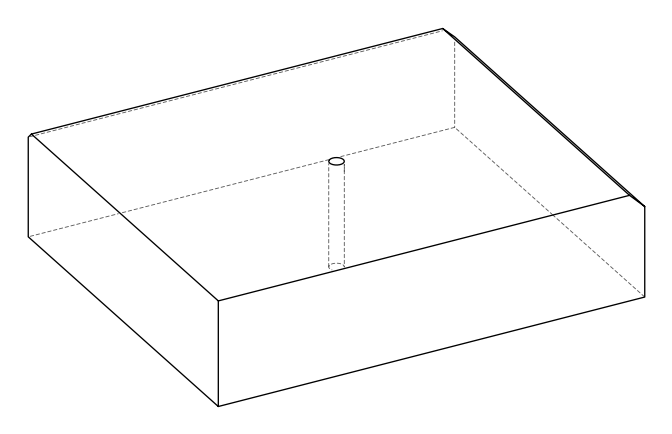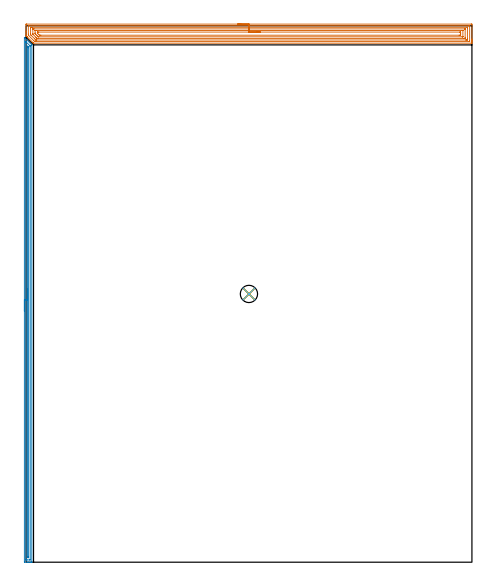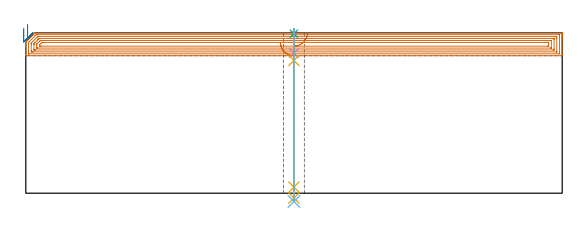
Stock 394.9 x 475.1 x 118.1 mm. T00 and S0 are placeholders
(PLAN: 6 operations, 4 tool changes, 31.7 min)
(1 AREA_MILL | FG_CHAMFER_SURFACE | UGT0205_001 | 19.24 min | 56400 mm3)
(2 AREA_MILL_1 | FG_CHAMFER_SURFACE_1 | UGT0205_001 | 11.25 min | 10021 mm3)
(3 SPOT_DRILL | STEP1HOLE | NXT0321_9005460120000 | 0.03 min | 4 mm3)
(4 DRILL_BLIND_HOLE_INTO_CENTER | STEP1HOLE | NXT0301_127 | 0.07 min | 1096 mm3)
(5 GUN_DRILL_THROUGH_HOLE | STEP1HOLE | UGT0307_006 | 0.57 min | 6555 mm3)
(6 DRILL_TO_ENLARGE_THROUGH_HOLE | STEP1HOLE | UGT0301_283 | 0.51 min | 13997 mm3)
(TOOL UGT0205_001 | Chamfer Mill 20 x 3 x 45 deg. | D20 FL50 Z2)
(TOOL NXT0321_9005460120000 | NC Spot Drill, 142deg, 12mm, Carbide, Uncoated | D12 PA142 FL30 Z2)
(TOOL NXT0301_127 | Carbide Drill 10mm [861.1-1000-030A1-GP GC34] | D10 PA150 FL31.2 Z2)
(TOOL UGT0307_006 | Gun Drill 9 mm | D9 PA130 FL24 Z1)
(TOOL UGT0301_283 | Twist Drill 15.3 mm | D15.3 PA118 FL120 Z2)
(OP 1 AREA_MILL)
G17 G21 G94 G90
T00 M6
G54
G17 G0 G90 X187.45 Y476.6 S1061 M3
G43 Z128.1 H0
Z111.2
G94 G1 X187.488 Z110.328 F250.
X187.602 Z109.464
X187.791 Z108.612
X188.053 Z107.78
X188.387 Z106.974
X188.79 Z106.2
X189.258 Z105.464
X189.79 Z104.772
X190.379 Z104.129
X191.022 Z103.54
X191.714 Z103.008
X192.45 Z102.54
X193.224 Z102.137
X194.03 Z101.803
X194.862 Z101.541
X195.713 Z101.352
X196.578 Z101.238
X197.45 Z101.2
X394.291
X394.692 Y476.595 Z101.203
X394.89 Y476.592 Z101.206
X394.9 Y476.39 Z101.407
Y463.447 Z114.348
Y462.844 Z114.95
Y462.282 Z115.515
Y461.96 Z115.836
Y461.398 Z116.398
Y461.076 Z116.719
Y460.057 Z117.742
X394.892 Y459.717 Z118.074
X394.89 Y459.703 Z118.088
X394.737 Y459.7 Z118.1
X6.858
X6.596 Y459.705 Z118.091
X6.047 Y460.253 Z117.546
X5.965 Y460.333 Z117.463
X1.096 Y465.202 Z112.594
X0.993 Y465.307 Z112.493
X0.906 Y465.393 Z112.406
X0.801 Y465.497 Z112.299
X0.36 Y465.939 Z111.86
X0.21 Y466.09 Z111.71
X0.014 Y466.287 Z111.511
X0.001 Y466.306 Z111.492
X0. Y466.546 Z111.254
Y467.506 Z110.294
Y468.15 Z109.646
Y469.356 Z108.441
Y469.919 Z107.876
Y470.522 Z107.274
Y475.828 Z101.97
X0.003 Y476.109 Z101.689
X0.009 Y476.592 Z101.206
X0.119 Y476.594 Z101.203
X0.609 Y476.6 Z101.2
X197.45
Y475.186 Z102.614
X392.506 Y475.185 Z102.615
X392.546 Y475.184 Z102.616
X392.89 Y475.169 Z102.631
X392.894 Y475.066 Z102.734
X392.899 Y474.835 Z102.965
Y461.57 Z116.23
X392.893 Y461.179 Z116.621
X392.89 Y461.13 Z116.67
X392.875 Y461.121 Z116.679
X392.825 Y461.118 Z116.682
X392.719 Y461.115 Z116.685
X392.506 Y461.114 Z116.686
X8.604
X7.751 Y461.12 Z116.68
X7.704 Y461.121 Z116.679
X6.858 Y461.895 Z115.905
X6.791 Y461.96 Z115.84
X2.369 Y466.381 Z111.419
X2.01 Y466.762 Z111.038
X2.004 Y467.266 Z110.534
X2. Y467.656 Z110.144
X2.001 Y474.73 Z103.07
X2.007 Y475.121 Z102.679
X2.01 Y475.17 Z102.63
X2.025 Y475.179 Z102.621
X2.075 Y475.182 Z102.618
X2.181 Y475.185 Z102.615
X2.394 Y475.186 Z102.614
X197.45
Y473.772 Z104.028
X390.826 Y473.771 Z104.029
X390.865 Y473.77 Z104.03
X390.886 Y473.768 Z104.032
X390.889 Y473.766 Z104.034
X390.893 Y473.752 Z104.048
X390.897 Y473.634 Z104.166
X390.899 Y473.456 Z104.344
X390.9 Y473.278 Z104.522
Y463.551 Z114.249
X390.895 Y462.844 Z114.956
X390.891 Y462.675 Z115.125
X390.871 Y462.535 Z115.265
X390.72 Y462.534 Z115.266
X390.145 Y462.529 Z115.271
X389.828
X389.254 Y462.528 Z115.272
X9.536 Y462.529 Z115.271
X8.961 Y462.53 Z115.27
X8.803 Y462.533 Z115.268
X8.725 Y462.535 Z115.265
X8.688 Y462.543 Z115.257
X8.643 Y462.578 Z115.222
X8.366 Y462.844 Z114.956
X7.751 Y463.45 Z114.35
X4.818 Y466.381 Z111.419
X4.18 Y467.023 Z110.777
X4.064 Y467.147 Z110.653
X4.01 Y467.208 Z110.592
X4.007 Y467.266 Z110.534
X4.002 Y467.442 Z110.358
X4. Y468.15 Z109.65
Y468.328 Z109.472
Y472.749 Z105.051
X4.005 Y473.456 Z104.344
X4.009 Y473.625 Z104.175
X4.029 Y473.765 Z104.035
X4.18 Y473.766 Z104.034
X4.755 Y473.771 Z104.029
X5.072
X5.646 Y473.772 Z104.028
X197.45
Y472.357 Z105.443
X388.258
X388.792 Y472.355 Z105.445
X388.847 Y472.353 Z105.447
X388.88 Y472.351 Z105.449
X388.89 Y472.319 Z105.481
X388.9 Y471.687 Z106.113
Y464.613 Z113.187
X388.896 Y464.188 Z113.612
X388.892 Y463.976 Z113.824
X388.89 Y463.954 Z113.846
X388.872 Y463.949 Z113.851
X388.815 Y463.946 Z113.854
X388.717 Y463.944 Z113.856
X388.042 Y463.943 Z113.857
X387.826
X10.429
X10.211 Y463.944 Z113.856
X9.874 Y463.948 Z113.852
X9.71 Y463.951 Z113.849
X9.536 Y464.117 Z113.683
X9.037 Y464.613 Z113.187
X8.643 Y465.005 Z112.795
X6.384 Y467.266 Z110.534
X6.228 Y467.423 Z110.377
X6.107 Y467.549 Z110.251
X6.029 Y467.632 Z110.168
X6.01 Y467.691 Z110.109
X6. Y468.115 Z109.685
Y468.15 Z109.65
Y471.687 Z106.113
X6.004 Y472.112 Z105.688
X6.008 Y472.324 Z105.476
X6.01 Y472.346 Z105.454
X6.028 Y472.35 Z105.45
X6.085 Y472.354 Z105.446
X6.183 Y472.356 Z105.444
X6.858 Y472.357 Z105.443
X7.074
X197.45
Y470.943 Z106.857
X386.398 Y470.942 Z106.858
X386.681 Y470.939 Z106.861
X386.868 Y470.936 Z106.864
X386.891 Y470.93 Z106.87
X386.894 Y470.92 Z106.88
X386.897 Y470.894 Z106.906
X386.899 Y470.803 Z106.997
Y465.497 Z112.303
X386.897 Y465.418 Z112.382
X386.894 Y465.378 Z112.422
X386.891 Y465.365 Z112.435
X386.823 Y465.363 Z112.437
X386.54 Y465.358 Z112.442
X386.398 Y465.357 Z112.443
X386.257
X11.321
X11.18 Y465.359 Z112.441
X10.897 Y465.364 Z112.436
X10.74 Y465.37 Z112.43
X10.695 Y465.411 Z112.389
X10.604 Y465.497 Z112.303
X10.429 Y465.67 Z112.13
X9.717 Y466.381 Z111.419
X8.643 Y467.455 Z110.345
X8.296 Y467.805 Z109.995
X8.125 Y467.98 Z109.82
X8.043 Y468.067 Z109.733
X8.01 Y468.109 Z109.691
X8.008 Y468.15 Z109.65
X8.001 Y468.786 Z109.014
Y470.803 Z106.997
X8.003 Y470.882 Z106.918
X8.006 Y470.922 Z106.878
X8.009 Y470.935 Z106.865
X8.077 Y470.937 Z106.863
X8.36 Y470.942 Z106.858
X8.502 Y470.943 Z106.857
X8.643
X197.45
Y469.529 Z108.271
X383.972
X384.471 Y469.527 Z108.273
X384.871 Y469.523 Z108.277
X384.89 Y469.52 Z108.28
X384.896 Y469.498 Z108.302
X384.899 Y469.034 Z108.766
X384.9 Y468.61 Z109.19
Y467.725 Z110.075
X384.898 Y467.266 Z110.534
X384.895 Y466.846 Z110.954
X384.89 Y466.786 Z111.014
X384.844 Y466.778 Z111.022
X384.721 Y466.775 Z111.025
X384.471 Y466.773 Z111.027
X384.078 Y466.771 Z111.029
X383.579
X13.107
X12.712 Y466.772 Z111.028
X12.214 Y466.775 Z111.025
X11.814 Y466.778 Z111.022
X11.321 Y467.228 Z110.572
X10.399 Y468.15 Z109.65
X10.01 Y468.565 Z109.235
X10.006 Y469.034 Z108.766
X10.005 Y469.454 Z108.346
X10.009 Y469.514 Z108.286
X10.056 Y469.522 Z108.278
X10.179 Y469.525 Z108.275
X10.429 Y469.527 Z108.273
X10.822 Y469.529 Z108.271
X11.321
X197.45
X198.322 Z108.309
X199.186 Z108.423
X200.038 Z108.612
X200.87 Z108.874
X201.676 Z109.208
X202.45 Z109.611
X203.186 Z110.08
X203.878 Z110.611
X204.521 Z111.2
X205.11 Z111.843
X205.641 Z112.535
X206.11 Z113.271
X206.513 Z114.045
X206.847 Z114.851
X207.109 Z115.683
X207.298 Z116.535
X207.412 Z117.4
X207.45 Z118.271
G0 Z128.1
M5
M2
(OP 2 AREA_MILL_1)
G17 G21 G94 G90
T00 M6
G54
G17 G0 G90 X-1.5 Y222.4 S1061 M3
G43 Z128.1 H0
Z121.5
G94 G1 Y222.438 Z120.628 F250.
Y222.552 Z119.764
Y222.741 Z118.912
Y223.003 Z118.08
Y223.337 Z117.274
Y223.74 Z116.5
Y224.208 Z115.764
Y224.74 Z115.072
Y225.329 Z114.429
Y225.972 Z113.84
Y226.664 Z113.308
Y227.4 Z112.84
Y228.174 Z112.437
Y228.98 Z112.103
Y229.812 Z111.841
Y230.664 Z111.652
Y231.528 Z111.538
Y232.4 Z111.5
Y464.712
X-1.495 Y464.78 Z111.503
X-1.494 Y464.782 Z111.504
X-1.479 Y464.78 Z111.519
X-1.327 Y464.629 Z111.669
X-1.181 Y464.482 Z111.817
X4.974 Y458.326 Z117.973
X5.094 Y458.206 Z118.091
X5.1 Y457.932 Z118.1
Y0.169
X5.097 Y0.01 Z118.088
X5.037 Y0.007 Z118.029
X4.63 Y0. Z117.63
X4.264 Z117.264
X3.587 Z116.582
X2.355 Z115.352
X1.8 Z114.794
X1.184 Z114.179
X-1.496 Y0.001 Z111.501
Y0.002
X-1.499 Y0.616
X-1.5 Y232.4 Z111.5
X-0.086 Z112.914
X-0.085 Y460.71 Z112.915
X-0.084 Y460.809 Z112.916
X-0.082 Y460.874 Z112.918
X-0.079 Y460.913 Z112.921
X-0.065 Y460.904 Z112.935
X0.013 Y460.831 Z113.013
X0.238 Y460.611 Z113.238
X3.587 Y457.263 Z116.587
X3.642 Y457.205 Z116.642
X3.668 Y457.175 Z116.668
X3.678 Y457.16 Z116.678
X3.681 Y457.136 Z116.681
X3.684 Y457.039 Z116.684
X3.685 Y456.94 Z116.685
Y2.304
X3.683 Y2.205 Z116.683
X3.679 Y2.017 Z116.679
X3.587 Y2.01 Z116.587
X3.094 Y2.002 Z116.094
X0.907 Y2. Z113.907
X0.415 Z113.415
X0.013 Y2.004 Z113.013
X-0.044 Y2.006 Z112.956
X-0.073 Y2.009 Z112.927
X-0.079 Y2.106 Z112.921
X-0.084 Y2.304 Z112.916
X-0.085 Y2.402 Z112.915
X-0.086 Y232.4 Z112.914
X1.328 Z114.328
X1.329 Y456.145 Z114.329
X1.33 Y456.615 Z114.33
X1.334 Y457.039 Z114.334
X1.336 Y457.053 Z114.336
X1.357 Y457.039 Z114.357
X1.8 Y456.597 Z114.8
X2.247 Y456.145 Z115.247
X2.265 Y456.112 Z115.265
X2.267 Y456.086 Z115.267
X2.27 Y456.027 Z115.27
X2.271 Y455.91 Z115.271
Y455.674
Y4.611
X2.269 Y4.189 Z115.269
X2.267 Y4.071 Z115.267
X2.265 Y4.021 Z115.265
X2.177 Y4.01 Z115.177
X1.986 Y4.002 Z114.986
X1.8 Y4.001 Z114.8
X1.611 Z114.611
X1.486 Y4.004 Z114.486
X1.385 Y4.009 Z114.385
X1.335 Y4.014 Z114.335
X1.334 Y4.033 Z114.334
X1.331 Y4.189 Z114.331
X1.329 Y4.66 Z114.329
X1.328 Y232.4 Z114.328
Y233.272 Z114.367
Y234.136 Z114.48
Y234.988 Z114.669
Y235.82 Z114.932
Y236.626 Z115.265
Y237.4 Z115.668
Y238.136 Z116.137
Y238.828 Z116.668
Y239.471 Z117.257
Y240.06 Z117.901
Y240.592 Z118.593
Y241.06 Z119.328
Y241.463 Z120.102
Y241.797 Z120.908
Y242.059 Z121.74
Y242.248 Z122.592
Y242.362 Z123.457
Y242.4 Z124.328
G0 Z128.1
M5
M2
(OP 3 SPOT_DRILL)
G17 G21 G94 G90
T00 M6
G54
G17 G0 G90 X197.4 Y237.6 S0 M3
G43 Z128.1 H0
G94 G81 G98 Z117.441 F250. R121.1
G80
M5
M2
(OP 4 DRILL_BLIND_HOLE_INTO_CENTER)
G17 G21 G94 G90
T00 M6
G54
G17 G0 G90 X197.4 Y237.6 S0 M3
G43 Z128.1 H1
G94 G81 G98 Z103.1 F250. R120.1
G80
M5
M2
(OP 5 GUN_DRILL_THROUGH_HOLE)
G17 G21 G94 G90
T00 M6
G54
G17 G0 G90 X197.4 Y237.6 M8
G43 Z128.1 H0
Z114.06
S716 M3
G94 G1 Z97.707 F125. M26
G4 X.084
Z4.5 F250.
G4 X.084
Z-3.598 F125.
G4 X.084
M5
M9
G0 Z114.06
Z128.1
M2
(OP 6 DRILL_TO_ENLARGE_THROUGH_HOLE)
G17 G21 G94 G90
T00 M6
G54
G17 G0 G90 X197.4 Y237.6 S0 M3
G43 Z128.1 H0
G94 G73 G98 Z-6.097 F250. Q13.8 R120.1
G80
M5
M2
